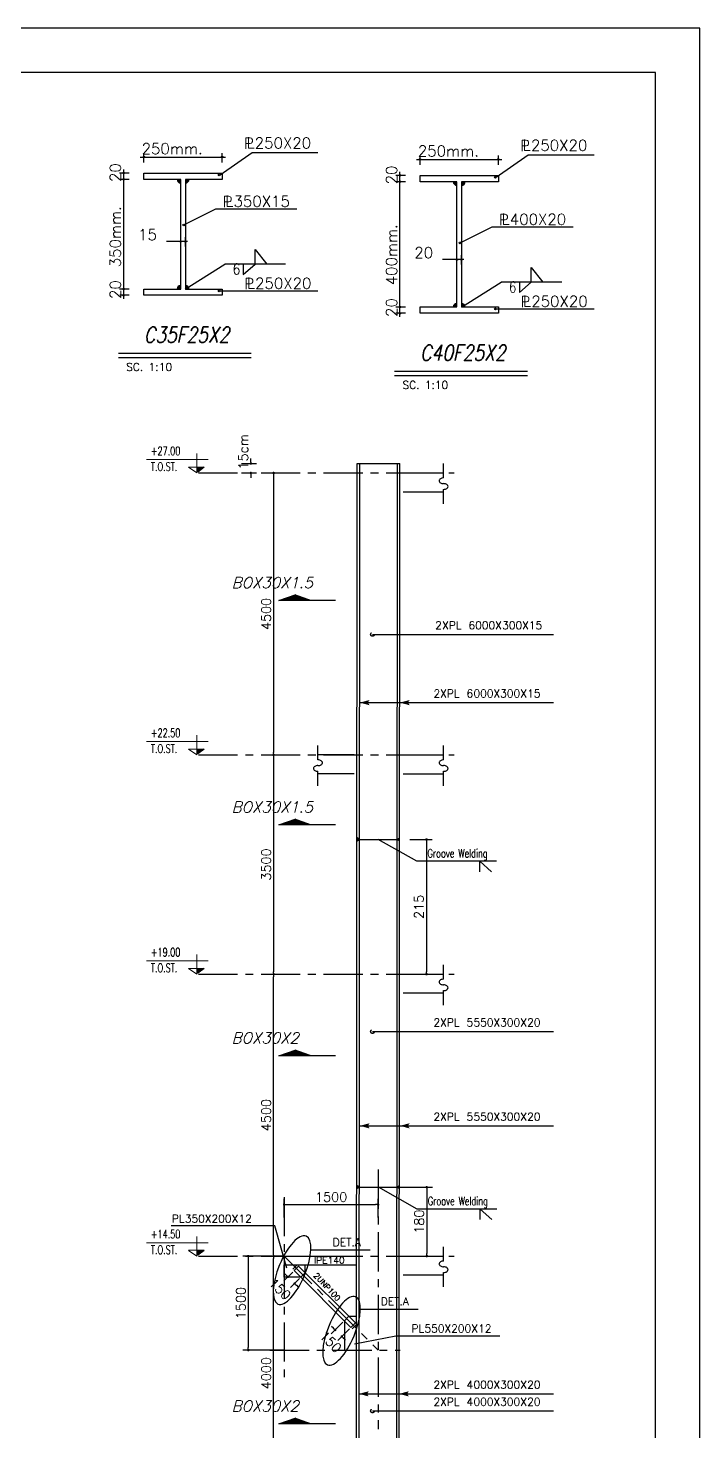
# Model space of a CAD drawing. Header units: inches. Extents: x 1387 to 2676, y -3554 to -2136.
# Drawn here: x 2558.26 to 2579.72, y -2321.39 to -2276.61 of the extents above; entities that cross this region are included whole.
import ezdxf
from ezdxf.enums import TextEntityAlignment as Align

# ---------------------------------------------------------------- set-up
doc = ezdxf.new("R2010")
doc.units = ezdxf.units.IN
doc.header["$MEASUREMENT"] = 0
doc.linetypes.add('CENTER', pattern=[2, 1.25, -0.25, 0.25, -0.25])
doc.linetypes.add('HIDDEN', pattern=[0.375, 0.25, -0.125])
for name, color, linetype in [('1', 1, 'Continuous'), ('1R', 1, 'Continuous'), ('2H', 2, 'HIDDEN'), ('2Y', 2, 'Continuous'), ('3', 3, 'HIDDEN'), ('3G', 3, 'Continuous'), ('4C', 4, 'Continuous'), ('7', 7, 'Continuous'), ('AXE', 1, 'CENTER'), ('D', 1, 'Continuous'), ('DIM', 8, 'Continuous'), ('Layer4', 118, 'Continuous'), ('LEVEL', 3, 'HIDDEN'), ('MEMBER TEXT', 7, 'Continuous'), ('Pich', 2, 'Continuous')]:
    doc.layers.add(name, color=color, linetype=linetype)
doc.layers.add('2', color=2, linetype='Continuous', lineweight=9)
doc.styles.add('ITALICT', font='italict')
doc.styles.add('ROMANC', font='TXT.shx')
doc.styles.add('ROMANS', font='ROMANS')
doc.styles.add('ROMANT', font='romant')
doc.dimstyles.new('1-100', dxfattribs={"dimtxt": 0.3, "dimasz": 0.08, "dimexe": 0.18, "dimexo": 0.0625, "dimgap": 0.09, "dimtad": 1, "dimdec": 0, "dimlfac": 1000, "dimdsep": 46, "dimtxsty": 'ROMANT', "dimblk": 'DOT', "dimcen": 0.09, "dimclrd": 1, "dimclre": 1, "dimclrt": 3, "dimadec": 0, "dimazin": 0, "dimtfac": 1, "dimtdec": 0, "dimtix": 1, "dimtofl": 0, "dimtmove": 2, "dimatfit": 3, "dimldrblk": 'DOT', "dimfxl": 1, "dimtolj": 1, "dimarcsym": 0})
doc.dimstyles.new('1-50-2', dxfattribs={"dimtxt": 0.3, "dimasz": 0.08, "dimexe": 0.18, "dimexo": 0.0625, "dimgap": 0.09, "dimtad": 1, "dimdec": 0, "dimlfac": 500, "dimdsep": 46, "dimtxsty": 'ROMANT', "dimblk": 'DOT', "dimcen": 0.09, "dimclrd": 1, "dimclre": 1, "dimclrt": 3, "dimadec": 0, "dimazin": 0, "dimtfac": 1, "dimtdec": 0, "dimtix": 1, "dimtofl": 0, "dimtmove": 2, "dimatfit": 3, "dimldrblk": 'DOT', "dimfxl": 1, "dimtolj": 1, "dimarcsym": 0})

# ---------------------------------------------------------------- blocks, each defined once
blk = doc.blocks.new('DOT')
at = {"layer": 'DIM', "color": 0, "linetype": 'ByBlock'}
blk.add_line((-0.5, 0), (-1, 0), dxfattribs=at)
at = {"layer": 'DIM', "color": 0, "linetype": 'ByBlock', "const_width": 0.5}
blk.add_lwpolyline([(-0.25, 0, 1), (0.25, 0, 1)], format="xyb", close=True, dxfattribs=at)
blk = doc.blocks.new('*D1977')
at = {"layer": 'D', "color": 1, "lineweight": -2, "transparency": 16777216}
for p, q in [((2565.073, -2290.508), (2565.556, -2290.508)), ((2565.376, -2290.428), (2565.376, -2290.348)), ((2565.073, -2290.808), (2565.556, -2290.808)), ((2565.376, -2290.888), (2565.376, -2290.968))]:
    blk.add_line(p, q, dxfattribs=at)
at = {"layer": 'Defpoints', "color": 0, "transparency": 16777216}
for p in [(2565.011, -2290.508), (2565.011, -2290.808), (2565.376, -2290.808)]:
    blk.add_point(p, dxfattribs=at)
at = {"layer": 'D', "color": 1, "lineweight": -2, "transparency": 16777216, "xscale": 0.08, "yscale": 0.08, "zscale": 0.08}
for p, rotation in [((2565.376, -2290.508), 270), ((2565.376, -2290.808), 90)]:
    blk.add_blockref('DOT', p, dxfattribs=dict(at, rotation=rotation))
at = {"layer": 'D', "color": 2, "transparency": 16777216, "insert": (2565.136, -2290.133), "char_height": 0.3, "attachment_point": 5, "rotation": 90, "style": 'ROMANS'}
blk.add_mtext('\\A1;15cm', dxfattribs=at)
blk = doc.blocks.new('_Dot')
at = {"layer": 'DIM', "color": 0, "lineweight": -2}
blk.add_line((-0.5, 0), (-1, 0), dxfattribs=at)
at = {"layer": 'DIM', "color": 0, "const_width": 0.5}
blk.add_lwpolyline([(-0.25, 0, 1), (0.25, 0, 1)], format="xyb", close=True, dxfattribs=at)
blk = doc.blocks.new('*D1971')
at = {"layer": 'Defpoints', "color": 0, "transparency": 16777216}
for p in [(2565.943, -2315.808), (2566.104, -2315.808), (2565.943, -2323.808)]:
    blk.add_point(p, dxfattribs=at)
at = {"layer": 'Pich', "color": 1, "lineweight": -2, "transparency": 16777216}
for p, q in [((2566.005, -2315.808), (2566.284, -2315.808)), ((2566.104, -2323.728), (2566.104, -2315.888)), ((2566.005, -2323.808), (2566.284, -2323.808))]:
    blk.add_line(p, q, dxfattribs=at)
at = {"layer": 'Pich', "color": 1, "lineweight": -2, "transparency": 16777216, "xscale": 0.08, "yscale": 0.08, "zscale": 0.08}
for p, rotation in [((2566.104, -2315.808), 90), ((2566.104, -2323.808), 270)]:
    blk.add_blockref('DOT', p, dxfattribs=dict(at, rotation=rotation))
at = {"layer": 'Pich', "color": 3, "transparency": 16777216, "insert": (2565.864, -2319.546), "char_height": 0.3, "attachment_point": 5, "rotation": 90, "style": 'ROMANT'}
blk.add_mtext('\\A1;4000', dxfattribs=at)
blk = doc.blocks.new('*D1974')
at = {"layer": 'Defpoints', "color": 0, "transparency": 16777216}
for p in [(2565.934, -2306.808), (2566.104, -2306.808), (2565.934, -2315.808)]:
    blk.add_point(p, dxfattribs=at)
at = {"layer": 'Pich', "color": 1, "lineweight": -2, "transparency": 16777216}
for p, q in [((2565.997, -2306.808), (2566.284, -2306.808)), ((2566.104, -2315.728), (2566.104, -2306.888)), ((2565.997, -2315.808), (2566.284, -2315.808))]:
    blk.add_line(p, q, dxfattribs=at)
at = {"layer": 'Pich', "color": 1, "lineweight": -2, "transparency": 16777216, "xscale": 0.08, "yscale": 0.08, "zscale": 0.08}
for p, rotation in [((2566.104, -2306.808), 90), ((2566.104, -2315.808), 270)]:
    blk.add_blockref('DOT', p, dxfattribs=dict(at, rotation=rotation))
at = {"layer": 'Pich', "color": 3, "transparency": 16777216, "insert": (2565.864, -2311.308), "char_height": 0.3, "attachment_point": 5, "rotation": 90, "style": 'ROMANT'}
blk.add_mtext('\\A1;4500', dxfattribs=at)
blk = doc.blocks.new('*D1975')
at = {"layer": 'Defpoints', "color": 0, "transparency": 16777216}
for p in [(2566.104, -2299.808), (2566.104, -2306.808), (2566.104, -2306.808)]:
    blk.add_point(p, dxfattribs=at)
at = {"layer": 'Pich', "color": 1, "lineweight": -2, "transparency": 16777216}
for p, q in [((2566.104, -2299.888), (2566.104, -2306.728)), ((2566.167, -2299.808), (2566.284, -2299.808)), ((2566.167, -2306.808), (2566.284, -2306.808))]:
    blk.add_line(p, q, dxfattribs=at)
at = {"layer": 'Pich', "color": 1, "lineweight": -2, "transparency": 16777216, "xscale": 0.08, "yscale": 0.08, "zscale": 0.08}
for p, rotation in [((2566.104, -2299.808), 90), ((2566.104, -2306.808), 270)]:
    blk.add_blockref('DOT', p, dxfattribs=dict(at, rotation=rotation))
at = {"layer": 'Pich', "color": 3, "transparency": 16777216, "insert": (2565.864, -2303.308), "char_height": 0.3, "attachment_point": 5, "rotation": 90, "style": 'ROMANT'}
blk.add_mtext('\\A1;3500', dxfattribs=at)
blk = doc.blocks.new('*D1976')
at = {"layer": 'Defpoints', "color": 0, "transparency": 16777216}
for p in [(2566.083, -2290.808), (2566.083, -2299.808), (2566.103, -2299.808)]:
    blk.add_point(p, dxfattribs=at)
at = {"layer": 'Pich', "color": 1, "lineweight": -2, "transparency": 16777216}
for p, q in [((2566.103, -2290.888), (2566.103, -2299.728)), ((2566.146, -2290.808), (2566.283, -2290.808)), ((2566.146, -2299.808), (2566.283, -2299.808))]:
    blk.add_line(p, q, dxfattribs=at)
at = {"layer": 'Pich', "color": 1, "lineweight": -2, "transparency": 16777216, "xscale": 0.08, "yscale": 0.08, "zscale": 0.08}
for p, rotation in [((2566.103, -2290.808), 90), ((2566.103, -2299.808), 270)]:
    blk.add_blockref('DOT', p, dxfattribs=dict(at, rotation=rotation))
at = {"layer": 'Pich', "color": 3, "transparency": 16777216, "insert": (2565.863, -2295.308), "char_height": 0.3, "attachment_point": 5, "rotation": 90, "style": 'ROMANT'}
blk.add_mtext('\\A1;4500', dxfattribs=at)
blk = doc.blocks.new('*D1982')
at = {"layer": 'D', "color": 1, "lineweight": -2, "transparency": 16777216}
for p, q in [((2570.449, -2302.508), (2571.164, -2302.508)), ((2570.984, -2302.588), (2570.984, -2306.728)), ((2570.558, -2306.808), (2571.164, -2306.808))]:
    blk.add_line(p, q, dxfattribs=at)
at = {"layer": 'Defpoints', "color": 0, "transparency": 16777216}
for p in [(2570.387, -2302.508), (2570.495, -2306.808), (2570.984, -2306.808)]:
    blk.add_point(p, dxfattribs=at)
at = {"layer": 'D', "color": 1, "lineweight": -2, "transparency": 16777216, "xscale": 0.08, "yscale": 0.08, "zscale": 0.08}
for p, rotation in [((2570.984, -2302.508), 90), ((2570.984, -2306.808), 270)]:
    blk.add_blockref('DOT', p, dxfattribs=dict(at, rotation=rotation))
at = {"layer": 'D', "color": 2, "transparency": 16777216, "insert": (2570.744, -2304.658), "char_height": 0.3, "attachment_point": 5, "rotation": 90, "style": 'ROMANS'}
blk.add_mtext('\\A1;215', dxfattribs=at)
blk = doc.blocks.new('*D1983')
at = {"layer": 'D', "color": 1, "lineweight": -2, "transparency": 16777216}
for p, q in [((2570.1, -2313.608), (2571.173, -2313.608)), ((2570.993, -2313.688), (2570.993, -2315.728)), ((2570.558, -2315.808), (2571.173, -2315.808))]:
    blk.add_line(p, q, dxfattribs=at)
at = {"layer": 'Defpoints', "color": 0, "transparency": 16777216}
for p in [(2570.038, -2313.608, 0.015), (2570.495, -2315.808), (2570.993, -2315.808)]:
    blk.add_point(p, dxfattribs=at)
at = {"layer": 'D', "color": 1, "lineweight": -2, "transparency": 16777216, "xscale": 0.08, "yscale": 0.08, "zscale": 0.08}
for p, rotation in [((2570.993, -2313.608), 90), ((2570.993, -2315.808), 270)]:
    blk.add_blockref('DOT', p, dxfattribs=dict(at, rotation=rotation))
at = {"layer": 'D', "color": 2, "transparency": 16777216, "insert": (2570.753, -2314.708), "char_height": 0.3, "attachment_point": 5, "rotation": 90, "style": 'ROMANS'}
blk.add_mtext('\\A1;180', dxfattribs=at)
blk = doc.blocks.new('*D3123')
at = {"layer": 'Defpoints', "color": 0, "transparency": 16777216}
for p in [(2569.439, -2314.162), (2566.439, -2314.637), (2569.439, -2314.637)]:
    blk.add_point(p, dxfattribs=at)
at = {"layer": 'Pich', "color": 1, "lineweight": -2, "transparency": 16777216}
for p, q in [((2566.439, -2314.575), (2566.439, -2313.982)), ((2566.519, -2314.162), (2569.359, -2314.162)), ((2569.439, -2314.575), (2569.439, -2313.982))]:
    blk.add_line(p, q, dxfattribs=at)
at = {"layer": 'Pich', "color": 1, "lineweight": -2, "transparency": 16777216, "xscale": 0.08, "yscale": 0.08, "zscale": 0.08, "rotation": 180}
blk.add_blockref('DOT', (2566.439, -2314.162), dxfattribs=at)
at = {"layer": 'Pich', "color": 1, "lineweight": -2, "transparency": 16777216, "xscale": 0.08, "yscale": 0.08, "zscale": 0.08}
blk.add_blockref('DOT', (2569.439, -2314.162), dxfattribs=at)
at = {"layer": 'Pich', "color": 3, "transparency": 16777216, "insert": (2567.939, -2313.922), "char_height": 0.3, "attachment_point": 5, "style": 'ROMANT'}
blk.add_mtext('\\A1;1500', dxfattribs=at)
blk = doc.blocks.new('*D3124')
at = {"layer": 'Defpoints', "color": 0, "transparency": 16777216}
for p in [(2566.439, -2315.807), (2565.295, -2318.807), (2566.523, -2318.807)]:
    blk.add_point(p, dxfattribs=at)
at = {"layer": 'Pich', "color": 1, "lineweight": -2, "transparency": 16777216}
for p, q in [((2566.376, -2315.807), (2565.115, -2315.807)), ((2565.295, -2315.887), (2565.295, -2318.727)), ((2566.46, -2318.807), (2565.115, -2318.807))]:
    blk.add_line(p, q, dxfattribs=at)
at = {"layer": 'Pich', "color": 1, "lineweight": -2, "transparency": 16777216, "xscale": 0.08, "yscale": 0.08, "zscale": 0.08}
for p, rotation in [((2565.295, -2315.807), 90), ((2565.295, -2318.807), 270)]:
    blk.add_blockref('DOT', p, dxfattribs=dict(at, rotation=rotation))
at = {"layer": 'Pich', "color": 3, "transparency": 16777216, "insert": (2565.055, -2317.307), "char_height": 0.3, "attachment_point": 5, "rotation": 90, "style": 'ROMANT'}
blk.add_mtext('\\A1;1500', dxfattribs=at)
blk = doc.blocks.new('*D3125')
at = {"layer": 'Defpoints', "color": 0, "transparency": 16777216}
for p in [(2566.761, -2316.271), (2566.973, -2316.483), (2566.773, -2316.684)]:
    blk.add_point(p, dxfattribs=at)
at = {"layer": 'Pich', "color": 1, "lineweight": -2, "transparency": 16777216}
for p, q in [((2566.717, -2316.315), (2566.433, -2316.599)), ((2566.504, -2316.415), (2566.447, -2316.358)), ((2566.929, -2316.527), (2566.645, -2316.811)), ((2566.829, -2316.74), (2566.886, -2316.797))]:
    blk.add_line(p, q, dxfattribs=at)
at = {"layer": 'Pich', "color": 1, "lineweight": -2, "transparency": 16777216, "xscale": 0.08, "yscale": 0.08, "zscale": 0.08}
for p, rotation in [((2566.56, -2316.471), 315.0000385691185), ((2566.773, -2316.684), 135.0000385691185)]:
    blk.add_blockref('DOT', p, dxfattribs=dict(at, rotation=rotation))
at = {"layer": 'Pich', "color": 3, "transparency": 16777216, "insert": (2566.305, -2316.86), "char_height": 0.3, "attachment_point": 5, "rotation": 315, "style": 'ROMANT'}
blk.add_mtext('\\A1;150', dxfattribs=at)
blk = doc.blocks.new('*D3126')
at = {"layer": 'Defpoints', "color": 0, "transparency": 16777216}
for p in [(2568.361, -2317.871), (2568.281, -2318.376), (2568.573, -2318.083)]:
    blk.add_point(p, dxfattribs=at)
at = {"layer": 'Pich', "color": 1, "lineweight": -2, "transparency": 16777216}
for p, q in [((2568.317, -2317.915), (2567.942, -2318.291)), ((2568.012, -2318.107), (2567.956, -2318.05)), ((2568.529, -2318.128), (2568.154, -2318.503)), ((2568.338, -2318.432), (2568.394, -2318.489))]:
    blk.add_line(p, q, dxfattribs=at)
at = {"layer": 'Pich', "color": 1, "lineweight": -2, "transparency": 16777216, "xscale": 0.08, "yscale": 0.08, "zscale": 0.08}
for p, rotation in [((2568.069, -2318.164), 315.00003856918), ((2568.281, -2318.376), 135.00003856918)]:
    blk.add_blockref('DOT', p, dxfattribs=dict(at, rotation=rotation))
at = {"layer": 'Pich', "color": 3, "transparency": 16777216, "insert": (2567.924, -2318.544), "char_height": 0.3, "attachment_point": 5, "rotation": 315, "style": 'ROMANT'}
blk.add_mtext('\\A1;150', dxfattribs=at)

msp = doc.modelspace()

# ---------------------------------------------------------------- hatches: boundary and pattern name
for points in [[(2563.13530622, -2281.43539515), (2563.02054392, -2281.43539515, 0.4144144444), (2563.13530622, -2281.55023618)], [(2563.28530622, -2281.43539515), (2563.40006851, -2281.43539515, -0.4144144444), (2563.28530622, -2281.55023618)], [(2571.95558419, -2281.50974657), (2571.8408219, -2281.50974657, 0.4144144444), (2571.95558419, -2281.6245876)], [(2572.10558419, -2281.50974657), (2572.22034649, -2281.50974657, -0.4144144444), (2572.10558419, -2281.6245876)], [(2563.13530622, -2284.93579018), (2563.02054392, -2284.93579018, -0.4144144444), (2563.13530622, -2284.82094916)], [(2563.28530622, -2284.93579018), (2563.40006851, -2284.93579018, 0.4144144444), (2563.28530622, -2284.82094916)], [(2571.95558419, -2285.5101416), (2571.8408219, -2285.5101416, -0.4144144444), (2571.95558419, -2285.39530057)], [(2572.10558419, -2285.5101416), (2572.22034649, -2285.5101416, 0.4144144444), (2572.10558419, -2285.39530057)]]:
    msp.add_hatch(color=1).paths.add_polyline_path(points)
at = {"layer": '1R'}
h = msp.add_hatch(color=256, dxfattribs=at)
h.dxf.hatch_style = 1
h.paths.add_polyline_path([(2568.7660798, -2302.45064041), (2568.7660798, -2302.5077692), (2568.8460798, -2302.5077692)])
h.paths.add_polyline_path([(2568.8460798, -2302.5077692), (2568.7660798, -2302.5077692), (2568.7660798, -2302.55922559)])
h = msp.add_hatch(color=256, dxfattribs=at)
h.dxf.hatch_style = 1
h.paths.add_polyline_path([(2570.1260798, -2302.45064041), (2570.1260798, -2302.5077692), (2570.0460798, -2302.5077692)])
h.paths.add_polyline_path([(2570.0460798, -2302.5077692), (2570.1260798, -2302.5077692), (2570.1260798, -2302.55259538)])
h = msp.add_hatch(color=256, dxfattribs=at)
h.dxf.hatch_style = 1
h.paths.add_polyline_path([(2568.75789824, -2313.55064041), (2568.75789824, -2313.6077692), (2568.83789824, -2313.6077692)])
h.paths.add_polyline_path([(2568.83789824, -2313.6077692), (2568.75789824, -2313.6077692), (2568.75789824, -2313.65922559)])
h = msp.add_hatch(color=256, dxfattribs=at)
h.dxf.hatch_style = 1
h.paths.add_polyline_path([(2570.11789824, -2313.55064041), (2570.11789824, -2313.6077692), (2570.03789824, -2313.6077692)])
h.paths.add_polyline_path([(2570.03789824, -2313.6077692), (2570.11789824, -2313.6077692), (2570.11789824, -2313.65259538)])

# ---------------------------------------------------------------- linework, layer by layer
at = {"layer": '1'}
for p, q in [((2569.2612042, -2295.96098603), (2575.03721165, -2295.96098603)), ((2568.8548974, -2298.13915098), (2575.03721165, -2298.13915098)), ((2569.2612042, -2308.64001541), (2575.03721165, -2308.64001541)), ((2568.8548974, -2311.64904124), (2575.03721165, -2311.64904124)), ((2568.82919954, -2320.20464224, 0.04175215), (2575.03721165, -2320.20453847)), ((2569.2612042, -2320.75004868), (2575.03721165, -2320.75004868))]:
    msp.add_line(p, q, dxfattribs=at)
msp.add_lwpolyline([(2578.30094543, -2359.28969763), (2578.30094543, -2278.02134746), (2521.6679488, -2278.02134746), (2521.6679488, -2359.28969763)], close=True, dxfattribs=at)
at = {"layer": '1R'}
for p, q in [((2561.84490715, -2280.72440855), (2564.5716288, -2280.72440855)), ((2561.96030622, -2280.89965613), (2561.96030622, -2280.59598225)), ((2564.39212873, -2281.29598795), (2565.41535978, -2280.57960274)), ((2564.46030622, -2280.89837182), (2564.46030622, -2280.59469794)), ((2565.41535978, -2280.57960274), (2567.51510923, -2280.57960274)), ((2570.66518513, -2280.79875996), (2573.39190678, -2280.79875996)), ((2570.78058419, -2280.97400754), (2570.78058419, -2280.67033366)), ((2573.21240671, -2281.37033936), (2574.23563776, -2280.65395416)), ((2573.28058419, -2280.97272324), (2573.28058419, -2280.66904936)), ((2574.23563776, -2280.65395416), (2576.33538721, -2280.65395416)), ((2561.49057928, -2281.23539515), (2561.1869054, -2281.23539515)), ((2561.316616, -2285.25104159), (2561.316616, -2281.12407257)), ((2570.13689398, -2285.82539301), (2570.13689398, -2281.19842398)), ((2561.49186358, -2281.43539515), (2561.1881897, -2281.43539515)), ((2570.31085726, -2281.30974657), (2570.00718337, -2281.30974657)), ((2570.31214156, -2281.50974657), (2570.00846768, -2281.50974657)), ((2563.23756534, -2282.89184883), (2564.2576465, -2282.38152131)), ((2564.2576465, -2282.38152131), (2566.84823208, -2282.38152131)), ((2572.05784332, -2283.46620024), (2573.07792448, -2282.95587273)), ((2573.07792448, -2282.95587273), (2575.66851006, -2282.95587273)), ((2563.35647832, -2283.42083549), (2562.6784237, -2283.42083549)), ((2563.13530622, -2283.5849073), (2563.13530622, -2283.28123342)), ((2563.28530622, -2283.58362299), (2563.28530622, -2283.27994911)), ((2571.95558419, -2284.15925872), (2571.95558419, -2283.85558484)), ((2572.10558419, -2284.15797441), (2572.10558419, -2283.85430053)), ((2563.28078969, -2284.94030344), (2564.54729773, -2284.13937579)), ((2566.48458244, -2284.13937579), (2564.54729773, -2284.13937579)), ((2572.1767563, -2283.99518691), (2571.49870168, -2283.99518691)), ((2572.10106766, -2285.51465486), (2573.36757571, -2284.71372721)), ((2575.30486042, -2284.71372721), (2573.36757571, -2284.71372721)), ((2561.49057928, -2284.93579018), (2561.1869054, -2284.93579018)), ((2561.49186358, -2285.13539515), (2561.1881897, -2285.13539515)), ((2564.36303731, -2284.99867223), (2567.51510923, -2284.99867223)), ((2570.31085726, -2285.5101416), (2570.00718337, -2285.5101416)), ((2570.31214156, -2285.70974657), (2570.00846768, -2285.70974657)), ((2573.18331529, -2285.57302364), (2576.33538721, -2285.57302364)), ((2568.7372622, -2302.5077692), (2570.0972622, -2302.5077692)), ((2568.8460798, -2302.5077692), (2568.7660798, -2302.45064041)), ((2568.7660798, -2302.5077692, -0.01499996), (2569.9260798, -2302.5077692, -0.01499996)), ((2568.7660798, -2302.5077692), (2570.1260798, -2302.5077692)), ((2568.8460798, -2302.5077692), (2568.7660798, -2302.55921811, 0.01053044)), ((2570.67420133, -2303.20441907), (2569.4460798, -2302.5077692)), ((2570.0460798, -2302.5077692), (2570.1260798, -2302.45064041)), ((2570.0460798, -2302.5077692), (2570.1260798, -2302.55259538, 0.01050452)), ((2573.2214661, -2303.20441907), (2570.67420133, -2303.20441907)), ((2568.7460798, -2313.6077692, 0.01499996), (2570.1060798, -2313.6077692, 0.01499996)), ((2568.7548974, -2313.6077692, 0.01499996), (2570.1148974, -2313.6077692, 0.01499996)), ((2568.83789824, -2313.6077692, 0.01499996), (2568.75789824, -2313.55064041, 0.01499996)), ((2568.75789824, -2313.6077692), (2569.9060798, -2313.6077692)), ((2568.83789824, -2313.6077692, 0.01499996), (2568.75789824, -2313.65921811, 0.0255304)), ((2570.68301894, -2314.30441907), (2569.4548974, -2313.6077692)), ((2570.03789824, -2313.6077692, 0.01499996), (2570.11789824, -2313.55064041, 0.01499996)), ((2570.03789824, -2313.6077692, 0.01499996), (2570.11789824, -2313.65259538, 0.02550448)), ((2573.23028371, -2314.30441907), (2570.68301894, -2314.30441907))]:
    msp.add_line(p, q, dxfattribs=at)
at = {"layer": '2'}
for p, q in [((2563.64665948, -2290.8077692, 0.01499996), (2563.64665948, -2290.18333853, 0.01499996)), ((2564.01656638, -2290.37965528, 0.01499996), (2562.04491331, -2290.37965528, 0.01499996)), ((2563.64665948, -2290.8077692, 0.01499996), (2563.38661462, -2290.62760634, 0.01499996)), ((2563.38668121, -2290.6228955, 0.01499996), (2563.88676749, -2290.6228955, 0.01499996)), ((2564.01656638, -2299.37965528, 0.01499996), (2562.04491331, -2299.37965528, 0.01499996)), ((2563.64665948, -2299.8077692, 0.01499996), (2563.64665948, -2299.18333853, 0.01499996)), ((2563.64665948, -2299.8077692, 0.01499996), (2563.38661462, -2299.62760634, 0.01499996)), ((2563.38668121, -2299.6228955, 0.01499996), (2563.88676749, -2299.6228955, 0.01499996)), ((2563.64665948, -2306.8077692, 0.01499996), (2563.64665948, -2306.18333853, 0.01499996)), ((2564.01656638, -2306.37965528, 0.01499996), (2562.04491331, -2306.37965528, 0.01499996)), ((2563.64665948, -2306.8077692, 0.01499996), (2563.38661462, -2306.62760634, 0.01499996)), ((2563.38668121, -2306.6228955, 0.01499996), (2563.88676749, -2306.6228955, 0.01499996)), ((2563.64665948, -2315.8077692, 0.01499996), (2563.64665948, -2315.18333853, 0.01499996)), ((2564.01656638, -2315.37965528, 0.01499996), (2562.04491331, -2315.37965528, 0.01499996)), ((2563.64665948, -2315.8077692, 0.01499996), (2563.38661462, -2315.62760634, 0.01499996)), ((2563.38668121, -2315.6228955, 0.01499996), (2563.88676749, -2315.6228955, 0.01499996))]:
    msp.add_line(p, q, dxfattribs=at)
at = {"layer": '2H'}
for p, q in [((2563.88670089, -2290.62760634, 0.01499996), (2563.64665948, -2290.8077692, 0.01499996)), ((2563.88670089, -2299.62760634, 0.01499996), (2563.64665948, -2299.8077692, 0.01499996)), ((2563.88670089, -2306.62760634, 0.01499996), (2563.64665948, -2306.8077692, 0.01499996)), ((2563.88670089, -2315.62760634, 0.01499996), (2563.64665948, -2315.8077692, 0.01499996))]:
    msp.add_line(p, q, dxfattribs=at)
at = {"layer": '2Y'}
for p, q in [((2571.53028844, -2290.96621595), (2571.53028844, -2290.51059283)), ((2571.53028844, -2291.79216283), (2571.53028844, -2291.33157835)), ((2567.51815952, -2299.96621595), (2567.51815952, -2299.51059283)), ((2571.53028844, -2299.96621595), (2571.53028844, -2299.51059283)), ((2567.51815952, -2300.79216283), (2567.51815952, -2300.33157835)), ((2571.53028844, -2300.79216283), (2571.53028844, -2300.33157835)), ((2572.68715514, -2303.54029659), (2572.68715514, -2303.2052914)), ((2572.68715514, -2303.2052914), (2573.06185766, -2303.54029659)), ((2571.53028844, -2306.96621595), (2571.53028844, -2306.51059283)), ((2571.53028844, -2307.79216283), (2571.53028844, -2307.33157835)), ((2572.69597274, -2314.64029659), (2572.69597274, -2314.3052914)), ((2572.69597274, -2314.3052914), (2573.07067526, -2314.64029659)), ((2566.14609766, -2314.84338719, 0.01506566), (2562.82903154, -2314.84338719, 0.01506566)), ((2566.52895561, -2316.19673772, 0.01506566), (2566.14609766, -2314.84338719, 0.01506566)), ((2567.29091639, -2315.6110086, 0.01511598), (2569.18560959, -2315.6110086, 0.01511598)), ((2571.53028844, -2315.96621595), (2571.53028844, -2315.51059283)), ((2571.53028844, -2316.79216283), (2571.53028844, -2316.33157835)), ((2568.87291093, -2317.49763889, 0.01518951), (2570.72015697, -2317.49763889, 0.01518951)), ((2568.68556878, -2318.60438922, 0.0151392), (2570.00924884, -2318.3509131, -0.00013997)), ((2570.00924884, -2318.3509131, -0.00013997), (2573.32631496, -2318.35104539, -0.00013997))]:
    msp.add_line(p, q, dxfattribs=at)
for centre, radius, start, end in [((2571.44683387, -2291.05755655), 0.05975846, 146.998455309, 180.000000002), ((2571.44683387, -2291.05755655), 0.05975846, 180, 213.001544691), ((2571.48674825, -2291.08347878), 0.10735174, 122.529539564, 146.998455308), ((2571.48674825, -2291.03163432), 0.10735174, 213.001544691, 237.470460436), ((2571.51304272, -2291.1247059), 0.15625036, 104.798504111, 122.529539564), ((2571.53028844, -2291.18998524), 0.22376929, 89.999999997, 104.798504111), ((2571.51304272, -2290.99040719), 0.15625036, 237.470460436, 255.201495889), ((2571.53028844, -2290.92512786), 0.22376929, 255.201495886, 270), ((2571.53028844, -2291.37266644), 0.22376929, 75.201495889, 90.000000003), ((2571.53028844, -2291.10780906), 0.22376929, 270, 284.798504111), ((2571.54753416, -2291.3073871), 0.15625036, 57.470460432, 75.201495886), ((2571.54753416, -2291.17308839), 0.15625036, 284.798504111, 302.529539564), ((2571.57382862, -2291.26615998), 0.10735174, 33.001544692, 57.470460436), ((2571.57382862, -2291.21431551), 0.10735174, 302.529539564, 326.998455308), ((2571.613743, -2291.24023775), 0.05975846, 0.000000001, 33.001544692), ((2571.613743, -2291.24023775), 0.05975846, 326.998455309, 0), ((2567.51815952, -2300.18998524), 0.22376929, 75.201495889, 90.000000003), ((2567.53540524, -2300.1247059), 0.15625036, 57.470460436, 75.201495889), ((2567.5616997, -2300.08347878), 0.10735174, 33.001544692, 57.470460436), ((2567.60161408, -2300.05755655), 0.05975846, 359.999999998, 33.001544691), ((2567.60161408, -2300.05755655), 0.05975846, 326.998455309, 0), ((2571.44683387, -2300.05755655), 0.05975846, 146.998455309, 180.000000002), ((2571.44683387, -2300.05755655), 0.05975846, 180, 213.001544691), ((2571.48674825, -2300.08347878), 0.10735174, 122.529539564, 146.998455308), ((2571.51304272, -2300.1247059), 0.15625036, 104.798504111, 122.529539564), ((2571.53028844, -2300.18998524), 0.22376929, 89.999999997, 104.798504111), ((2567.43470495, -2300.24023775), 0.05975846, 146.998455308, 179.999999999), ((2567.43470495, -2300.24023775), 0.05975846, 180, 213.001544691), ((2567.47461933, -2300.26615998), 0.10735174, 122.529539564, 146.998455308), ((2567.47461933, -2300.21431551), 0.10735174, 213.001544692, 237.470460436), ((2567.50091379, -2300.3073871), 0.15625036, 104.798504114, 122.529539568), ((2567.50091379, -2300.17308839), 0.15625036, 237.470460436, 255.201495889), ((2567.51815952, -2300.37266644), 0.22376929, 89.999999997, 104.798504111), ((2567.51815952, -2300.10780906), 0.22376929, 255.201495889, 270), ((2567.51815952, -2299.92512786), 0.22376929, 270, 284.798504114), ((2567.53540524, -2299.99040719), 0.15625036, 284.798504111, 302.529539564), ((2567.5616997, -2300.03163432), 0.10735174, 302.529539564, 326.998455309), ((2571.48674825, -2300.03163432), 0.10735174, 213.001544691, 237.470460436), ((2571.51304272, -2299.99040719), 0.15625036, 237.470460436, 255.201495889), ((2571.53028844, -2299.92512786), 0.22376929, 255.201495886, 270), ((2571.53028844, -2300.37266644), 0.22376929, 75.201495889, 90.000000003), ((2571.53028844, -2300.10780906), 0.22376929, 270, 284.798504111), ((2571.54753416, -2300.3073871), 0.15625036, 57.470460432, 75.201495886), ((2571.54753416, -2300.17308839), 0.15625036, 284.798504111, 302.529539564), ((2571.57382862, -2300.26615998), 0.10735174, 33.001544692, 57.470460436), ((2571.57382862, -2300.21431551), 0.10735174, 302.529539564, 326.998455308), ((2571.613743, -2300.24023775), 0.05975846, 0.000000001, 33.001544692), ((2571.613743, -2300.24023775), 0.05975846, 326.998455309, 0), ((2571.44683387, -2307.05755655), 0.05975846, 146.998455309, 180.000000002), ((2571.44683387, -2307.05755655), 0.05975846, 180, 213.001544691), ((2571.48674825, -2307.08347878), 0.10735174, 122.529539564, 146.998455308), ((2571.48674825, -2307.03163432), 0.10735174, 213.001544691, 237.470460436), ((2571.51304272, -2307.1247059), 0.15625036, 104.798504111, 122.529539564), ((2571.51304272, -2306.99040719), 0.15625036, 237.470460436, 255.201495889), ((2571.53028844, -2307.18998524), 0.22376929, 89.999999997, 104.798504111), ((2571.53028844, -2306.92512786), 0.22376929, 255.201495886, 270), ((2571.53028844, -2307.37266644), 0.22376929, 75.201495889, 90.000000003), ((2571.54753416, -2307.3073871), 0.15625036, 57.470460432, 75.201495886), ((2571.57382862, -2307.26615998), 0.10735174, 33.001544692, 57.470460436), ((2571.613743, -2307.24023775), 0.05975846, 0.000000001, 33.001544692), ((2571.53028844, -2307.10780906), 0.22376929, 270, 284.798504111), ((2571.54753416, -2307.17308839), 0.15625036, 284.798504111, 302.529539564), ((2571.57382862, -2307.21431551), 0.10735174, 302.529539564, 326.998455308), ((2571.613743, -2307.24023775), 0.05975846, 326.998455309, 0), ((2571.44683387, -2316.05755655), 0.05975846, 146.998455309, 180.000000002), ((2571.44683387, -2316.05755655), 0.05975846, 180, 213.001544691), ((2571.48674825, -2316.08347878), 0.10735174, 122.529539564, 146.998455308), ((2571.48674825, -2316.03163432), 0.10735174, 213.001544691, 237.470460436), ((2571.51304272, -2316.1247059), 0.15625036, 104.798504111, 122.529539564), ((2571.51304272, -2315.99040719), 0.15625036, 237.470460436, 255.201495889), ((2571.53028844, -2316.18998524), 0.22376929, 89.999999997, 104.798504111), ((2571.53028844, -2315.92512786), 0.22376929, 255.201495886, 270), ((2571.53028844, -2316.37266644), 0.22376929, 75.201495889, 90.000000003), ((2571.54753416, -2316.3073871), 0.15625036, 57.470460432, 75.201495886), ((2571.57382862, -2316.26615998), 0.10735174, 33.001544692, 57.470460436), ((2571.53028844, -2316.10780906), 0.22376929, 270, 284.798504111), ((2571.54753416, -2316.17308839), 0.15625036, 284.798504111, 302.529539564), ((2571.57382862, -2316.21431551), 0.10735174, 302.529539564, 326.998455308), ((2571.613743, -2316.24023775), 0.05975846, 0.000000001, 33.001544692), ((2571.613743, -2316.24023775), 0.05975846, 326.998455309, 0)]:
    msp.add_arc(centre, radius, start, end, dxfattribs=at)
at = {"layer": '2Y', "extrusion": (0, 0, -1)}
for centre in [(2566.69095397, -2316.2522059, 0.01511598), (2568.27152704, -2318.19074238, 0.01518951)]:
    msp.add_ellipse(centre, major_axis=(0.44980915, 1.08480463), ratio=0.3680028453, dxfattribs=at)
at = {"layer": '3'}
for centre in [(2569.2612042, -2295.96098603), (2569.2612042, -2308.64001541), (2569.2612042, -2320.75004868)]:
    msp.add_circle(centre, 0.06, dxfattribs=at)
for points in [[(2563.64665948, -2290.8077692, 0.01499996), (2563.88670089, -2290.62760634, 0.01499996), (2563.64665948, -2290.62760634, 0.01499996)], [(2568.8548974, -2298.13915098), (2569.11213271, -2298.13915098), (2569.16853206, -2298.05509497)], [(2568.8548974, -2298.13915098), (2569.11213271, -2298.13915098), (2569.16853206, -2298.22320698)], [(2570.1348974, -2298.13914012, 0.02886904), (2570.39213271, -2298.13914012, 0.02886904), (2570.44853206, -2298.05508411, 0.02886904)], [(2570.1348974, -2298.13914012, 0.02886904), (2570.39213271, -2298.13914012, 0.02886904), (2570.44853206, -2298.22319613, 0.02886904)], [(2563.64665948, -2299.8077692, 0.01499996), (2563.88670089, -2299.62760634, 0.01499996), (2563.64665948, -2299.62760634, 0.01499996)], [(2563.64665948, -2306.8077692, 0.01499996), (2563.88670089, -2306.62760634, 0.01499996), (2563.64665948, -2306.62760634, 0.01499996)], [(2568.8548974, -2311.64904124), (2569.11213271, -2311.64904124), (2569.16853206, -2311.56498523)], [(2568.8548974, -2311.64904124), (2569.11213271, -2311.64904124), (2569.16853206, -2311.73309725)], [(2570.1348974, -2311.64903039, 0.02886904), (2570.39213271, -2311.64903039, 0.02886904), (2570.44853206, -2311.56497438, 0.02886904)], [(2570.1348974, -2311.64903039, 0.02886904), (2570.39213271, -2311.64903039, 0.02886904), (2570.44853206, -2311.73308639, 0.02886904)], [(2563.64665948, -2315.8077692, 0.01499996), (2563.88670089, -2315.62760634, 0.01499996), (2563.64665948, -2315.62760634, 0.01499996)], [(2568.8214362, -2320.20256161, 0.04175215), (2569.07867151, -2320.20256161, 0.04175215), (2569.13507086, -2320.28661762, 0.04175215)], [(2568.82919954, -2320.20464224, 0.04175215), (2569.08643485, -2320.20464224, 0.04175215), (2569.1428342, -2320.12058623, 0.04175215)], [(2570.10885335, -2320.20452805, 0.0290442), (2570.36608866, -2320.20452805, 0.0290442), (2570.42248801, -2320.12047205, 0.0290442)], [(2570.10885335, -2320.20452805, 0.0290442), (2570.36608866, -2320.20452805, 0.0290442), (2570.42248801, -2320.28858406, 0.0290442)]]:
    msp.add_solid(points, dxfattribs=at)
at = {"layer": '3G'}
for p, q in [((2565.50929477, -2283.66948885), (2565.88399729, -2284.14024812)), ((2565.50929477, -2284.14024812), (2565.50929477, -2283.66948885)), ((2565.13556794, -2284.13850346), (2565.13556794, -2284.47350866)), ((2565.13556794, -2284.47350866), (2565.51027046, -2284.13850346)), ((2574.32957274, -2284.24384026), (2574.70427526, -2284.71459954)), ((2574.32957274, -2284.71459954), (2574.32957274, -2284.24384026)), ((2573.95584592, -2284.71285488), (2573.95584592, -2285.04786007)), ((2573.95584592, -2285.04786007), (2574.33054844, -2284.71285488)), ((2561.14588021, -2286.98572398), (2565.39048151, -2286.98572398)), ((2561.14588021, -2287.12013737), (2565.39048151, -2287.12013737)), ((2569.96615819, -2287.5600754), (2574.21075948, -2287.5600754)), ((2569.96615819, -2287.69448879), (2574.21075948, -2287.69448879)), ((2568.7548974, -2321.6077692, 0.01499996), (2568.7748974, -2290.5077692, 0.01499996)), ((2568.7748974, -2290.5077692), (2570.1348974, -2290.5077692)), ((2568.8348974, -2321.6077692, 0.01499996), (2568.8548974, -2290.5077692, 0.01499996)), ((2570.0348974, -2321.6077692, 0.01499996), (2570.0548974, -2290.5077692, 0.01492132)), ((2570.0348974, -2321.6077692, 0.01499996), (2570.0548974, -2290.5077692, 0.01492132)), ((2570.1148974, -2321.6077692, 0.01499996), (2570.1348974, -2290.5077692, 0.01492132)), ((2570.2348974, -2290.8077692), (2571.53028844, -2290.8077692)), ((2570.2348974, -2291.4077692), (2571.53028844, -2291.4077692)), ((2566.2746465, -2294.88338419), (2566.81857931, -2294.68981739)), ((2568.07752589, -2294.88338419), (2566.2746465, -2294.88338419)), ((2568.6748974, -2299.8077692), (2567.51815952, -2299.8077692)), ((2570.2348974, -2299.8077692), (2571.53028844, -2299.8077692)), ((2568.6748974, -2300.4077692), (2567.51815952, -2300.4077692)), ((2570.2348974, -2300.4077692), (2571.53028844, -2300.4077692)), ((2566.2746465, -2302.04541526), (2566.81857931, -2301.85184846)), ((2568.07752589, -2302.04541526), (2566.2746465, -2302.04541526)), ((2570.2348974, -2306.8077692), (2571.53028844, -2306.8077692)), ((2570.2348974, -2307.4077692), (2571.53028844, -2307.4077692)), ((2566.2746465, -2309.41422021), (2566.81857931, -2309.22065341)), ((2568.07752589, -2309.41422021), (2566.2746465, -2309.41422021)), ((2566.43879132, -2315.80734209, 0.01506566), (2566.43879149, -2316.08711814, 0.01506566)), ((2566.43879149, -2316.08711814, 0.01506566), (2568.75869165, -2316.08712949, 0.01500901)), ((2566.43879174, -2316.4831002, 0.01506566), (2566.43879149, -2316.08711814, 0.01506566)), ((2566.43879216, -2315.80734209, 0.01506566), (2568.75888394, -2315.80735349, 0.01500879)), ((2566.90241765, -2316.12954653, 0.01506566), (2566.76099638, -2316.27096798, 0.01506566)), ((2566.90241765, -2316.12954653, 0.01506566), (2568.7148196, -2317.94194605, 0.01506566)), ((2567.11454982, -2316.34167842, 0.01506566), (2567.11455107, -2316.08712145, 0.01504916)), ((2570.2348974, -2315.8077692), (2571.53028844, -2315.8077692)), ((2566.97312856, -2316.48309987, 0.01506566), (2566.43879174, -2316.4831002, 0.01506566)), ((2566.76099638, -2316.27096798, 0.01506566), (2568.57339834, -2318.0833675, 0.01506566)), ((2567.11454982, -2316.34167842, 0.01506566), (2566.97312856, -2316.48309987, 0.01506566)), ((2570.2348974, -2316.4077692), (2571.53028844, -2316.4077692)), ((2568.50264314, -2317.72985844, 0.0151392), (2568.36122187, -2317.8712799, 0.0151392)), ((2568.36122187, -2317.8712799, 0.0151392), (2568.36122187, -2318.80734209, 0.0151392)), ((2568.50264314, -2317.72985844, 0.0151392), (2568.75720148, -2317.72985844, 0.0151392)), ((2568.7148196, -2317.94194605, 0.0151392), (2568.57335405, -2318.08341179, 0.0151392)), ((2566.2746465, -2321.1664618), (2566.81857931, -2320.972895)), ((2568.07752589, -2321.1664618), (2566.2746465, -2321.1664618))]:
    msp.add_line(p, q, dxfattribs=at)
msp.add_lwpolyline([(2561.96030622, -2285.13539515), (2561.96030622, -2284.93539515), (2563.13530622, -2284.93539515), (2563.13530622, -2281.43539515), (2561.96030622, -2281.43539515), (2561.96030622, -2281.23539515), (2564.46030622, -2281.23539515), (2564.46030622, -2281.43539515), (2563.28530622, -2281.43539515), (2563.28530622, -2284.93539515), (2564.46030622, -2284.93539515), (2564.46030622, -2285.13539515)], close=True, dxfattribs=at)
at = {"layer": '3G', "elevation": 0}
msp.add_lwpolyline([(2570.78058419, -2285.70974657), (2570.78058419, -2285.50974657), (2571.95558419, -2285.50974657), (2571.95558419, -2281.50974657), (2570.78058419, -2281.50974657), (2570.78058419, -2281.30974657), (2573.28058419, -2281.30974657), (2573.28058419, -2281.50974657), (2572.10558419, -2281.50974657), (2572.10558419, -2285.50974657), (2573.28058419, -2285.50974657), (2573.28058419, -2285.70974657)], close=True, dxfattribs=at)
at = {"layer": '3G'}
for centre, start, end in [((2563.13530622, -2281.43547386), 180.157926883, 270.157926883), ((2563.28530622, -2281.43547386), 269.842073117, 359.842073117), ((2563.28530622, -2281.43547386), 269.842073117, 359.842073117), ((2571.95558419, -2281.50982528), 180.157926883, 270.157926883), ((2572.10558419, -2281.50982528), 269.842073117, 359.842073117), ((2572.10558419, -2281.50982528), 269.842073117, 359.842073117), ((2563.13530622, -2284.93571148), 89.842073117, 179.842073117), ((2563.13530622, -2284.93571148), 89.842073117, 179.842073117), ((2563.28530622, -2284.93571148), 0.157926883, 90.157926883), ((2563.28530622, -2284.93571148), 0.157926883, 90.157926883), ((2563.28530622, -2284.93571148), 0.157926883, 90.157926883), ((2571.95558419, -2285.51006289), 89.842073117, 179.842073117), ((2571.95558419, -2285.51006289), 89.842073117, 179.842073117), ((2572.10558419, -2285.51006289), 0.157926883, 90.157926883), ((2572.10558419, -2285.51006289), 0.157926883, 90.157926883), ((2572.10558419, -2285.51006289), 0.157926883, 90.157926883)]:
    msp.add_arc(centre, 0.11476232, start, end, dxfattribs=at)
for points in [[(2566.2746465, -2294.88338419), (2566.81857931, -2294.68981739), (2566.81857931, -2294.88338419)], [(2567.36251212, -2294.88338419), (2566.81857931, -2294.68981739), (2566.81857931, -2294.88338419)], [(2566.2746465, -2302.04541526), (2566.81857931, -2301.85184846), (2566.81857931, -2302.04541526)], [(2567.36251212, -2302.04541526), (2566.81857931, -2301.85184846), (2566.81857931, -2302.04541526)], [(2566.2746465, -2309.41422021), (2566.81857931, -2309.22065341), (2566.81857931, -2309.41422021)], [(2567.36251212, -2309.41422021), (2566.81857931, -2309.22065341), (2566.81857931, -2309.41422021)], [(2566.2746465, -2321.1664618), (2566.81857931, -2320.972895), (2566.81857931, -2321.1664618)], [(2567.36251212, -2321.1664618), (2566.81857931, -2320.972895), (2566.81857931, -2321.1664618)]]:
    msp.add_solid(points, dxfattribs=at)
at = {"layer": '7'}
for centre, radius in [((2561.96030622, -2280.72440855), 0.02443679), ((2564.46030622, -2280.72440855), 0.02443679), ((2570.78058419, -2280.79875996), 0.02443679), ((2573.28058419, -2280.79875996), 0.02443679), ((2561.316616, -2281.23539515), 0.02443679), ((2561.316616, -2281.43539515), 0.02443679), ((2564.36303731, -2281.29598795), 0.02909142), ((2570.13689398, -2281.30974657), 0.02443679), ((2570.13689398, -2281.50974657), 0.02443679), ((2573.18331529, -2281.37033936), 0.02909142), ((2563.23756534, -2282.89184883), 0.02909142), ((2563.13530622, -2283.42083549), 0.02443679), ((2563.28530622, -2283.42083549), 0.02443679), ((2572.05784332, -2283.46620024), 0.02909142), ((2571.95558419, -2283.99518691), 0.02443679), ((2572.10558419, -2283.99518691), 0.02443679), ((2561.316616, -2284.93579018), 0.02443679), ((2561.316616, -2285.13539515), 0.02443679), ((2564.36303731, -2284.99867223), 0.02909142), ((2570.13689398, -2285.5101416), 0.02443679), ((2570.13689398, -2285.70974657), 0.02443679), ((2573.18331529, -2285.57302364), 0.02909142)]:
    msp.add_circle(centre, radius, dxfattribs=at)
at = {"layer": 'AXE'}
for p, q in [((2563.70050141, -2290.8077692), (2571.86414269, -2290.8077692)), ((2563.70050141, -2299.8077692), (2571.86414269, -2299.8077692)), ((2563.70050141, -2306.8077692), (2571.86414269, -2306.8077692)), ((2569.43888394, -2313.04613557, 0.01499212), (2569.43888394, -2321.32979933, 0.01499212)), ((2566.43879015, -2313.92562821, 0.01506566), (2566.43879377, -2319.74755688, 0.01506566)), ((2563.70050141, -2315.8077692), (2571.86414269, -2315.8077692)), ((2566.43879132, -2315.80734209, 0.01506566), (2569.43879536, -2318.80734209, 0.01506566)), ((2566.85999121, -2316.08712015, 0.01506566), (2566.71856995, -2316.2285416, 0.01506566)), ((2568.75720175, -2317.98441671, 0.0151392), (2568.61578049, -2318.12583817, 0.0151392)), ((2565.98403694, -2318.80734209, 0.01506566), (2570.14238406, -2318.80734209, 0.01506566))]:
    msp.add_line(p, q, dxfattribs=at)
at = {"layer": 'Layer4'}
msp.add_lwpolyline([(2520.25212388, -2276.60552254), (2520.25212388, -2360.70552254), (2579.71677035, -2360.70552254), (2579.71677035, -2276.60552254)], close=True, dxfattribs=at)

# ---------------------------------------------------------------- texts
at = {"layer": '2Y', "style": 'ROMANC'}
for s, height, p in [('2XPL 6000X300X15', 0.2499993062, (2571.26560165, -2295.79532896)), ('2XPL 6000X300X15', 0.2499993062, (2571.20754774, -2297.97349391)), ('2XPL 5550X300X20', 0.2499993062, (2571.20754774, -2308.47435835)), ('2XPL 5550X300X20', 0.2499993062, (2571.20754774, -2311.48338417)), ('DET.A', 0.249999306, (2567.98820503, -2315.48979432, 0.01511598)), ('DET.A', 0.249999306, (2569.52275241, -2317.37642461, 0.01518951)), ('2XPL 4000X300X20', 0.2499993062, (2571.20754774, -2320.03888141)), ('2XPL 4000X300X20', 0.2499993062, (2571.20754774, -2320.58439161))]:
    msp.add_text(s, height=height, dxfattribs=at).set_placement(p)
at = {"layer": '3G'}
for s, height, style, p in [('250mm.', 0.35, 'ROMANS', (2561.88920427, -2280.63103318)), ('P', 0.35, 'ROMANS', (2565.1549952, -2280.45866643)), ('L', 0.35, 'ROMANS', (2565.23763415, -2280.4409315)), ('250X20', 0.35, 'ROMANS', (2565.50056348, -2280.44883834)), ('250mm.', 0.35, 'ROMANS', (2570.70948224, -2280.7053846)), ('P', 0.35, 'ROMANS', (2573.97527318, -2280.53301785)), ('L', 0.35, 'ROMANS', (2574.05791213, -2280.51528291)), ('250X20', 0.35, 'ROMANS', (2574.32084146, -2280.52318976)), ('P', 0.35, 'ROMANS', (2564.47909427, -2282.3229759)), ('L', 0.35, 'ROMANS', (2564.56173322, -2282.30524097)), ('350X15', 0.35, 'ROMANS', (2564.82466254, -2282.31314781)), ('P', 0.35, 'ROMANS', (2573.29937224, -2282.89732732)), ('L', 0.35, 'ROMANS', (2573.3820112, -2282.87959239)), ('400X20', 0.35, 'ROMANS', (2573.64494052, -2282.88749923)), ('15', 0.35, 'ROMANS', (2561.77651568, -2283.37507571)), ('20', 0.35, 'ROMANS', (2570.59679365, -2283.94942713)), ('P', 0.35, 'ROMANS', (2565.16533886, -2284.94012682)), ('L', 0.35, 'ROMANS', (2565.24797781, -2284.92239189)), ('250X20', 0.35, 'ROMANS', (2565.51090714, -2284.93029873)), ('P', 0.35, 'ROMANS', (2573.98561684, -2285.51447824)), ('L', 0.35, 'ROMANS', (2574.06825579, -2285.49674331)), ('250X20', 0.35, 'ROMANS', (2574.33118511, -2285.50465015)), ('SC. 1:10', 0.249999993, 'ROMANS', (2561.39319033, -2287.54775875)), ('SC. 1:10', 0.249999993, 'ROMANS', (2570.2134683, -2288.12211016)), ('BOX30X1.5', 0.35, 'ITALICT', (2564.76544827, -2294.48581507)), ('BOX30X1.5', 0.35, 'ITALICT', (2564.76544827, -2301.64784613)), ('BOX30X2', 0.35, 'ITALICT', (2564.76544827, -2309.01665108)), ('PL350X200X12', 0.2499993062, 'ROMANC', (2562.85526063, -2314.73725707, 0.01506566)), ('IPE140', 0.21249941, 'ROMANC', (2567.38904339, -2316.04628362, 0.01284858)), ('BOX30X2', 0.35, 'ITALICT', (2564.76544827, -2320.76889267))]:
    msp.add_text(s, height=height, dxfattribs=dict(at, style=style)).set_placement(p)
for s, height, rotation, style, p in [('20', 0.35, 90, 'ROMANS', (2561.22324064, -2281.51929469)), ('20', 0.35, 90, 'ROMANS', (2570.04351861, -2281.59364611)), ('350mm.', 0.35, 90, 'ROMANS', (2561.22324064, -2284.2422988)), ('400mm.', 0.35, 90, 'ROMANS', (2570.04351861, -2284.81665022)), ('20', 0.35, 90, 'ROMANS', (2561.22324064, -2285.25294283)), ('20', 0.35, 90, 'ROMANS', (2570.04351861, -2285.82729424)), ('PL550X200X12', 0.2499993062, 359.997714969, 'ROMANC', (2570.50843118, -2318.24480288, -0.00013997))]:
    msp.add_text(s, height=height, rotation=rotation, dxfattribs=dict(at, style=style)).set_placement(p)
at = {"layer": '3G', "style": 'ROMANS', "width": 0.8}
for p in [(2564.79694164, -2284.47461644), (2573.61721962, -2285.04896785)]:
    msp.add_text('6', height=0.35, dxfattribs=at).set_placement(p)
at = {"layer": '4C', "style": 'ITALICT', "width": 0.8}
for s, p in [('C35F25X2', (2563.32877529, -2286.39838461)), ('C40F25X2', (2572.14905327, -2286.97273602))]:
    msp.add_text(s, height=0.5, dxfattribs=at).set_placement(p, align=Align.MIDDLE)
at = {"layer": 'LEVEL', "style": 'ROMANS', "width": 0.7}
for s, p in [('+27.00', (2562.18571154, -2290.24002116, 0.01499996)), ('T.O.ST.  ', (2562.18571154, -2290.74126807, 0.01499996)), ('+22.50', (2562.18571154, -2299.24002116, 0.01499996)), ('T.O.ST.  ', (2562.18571154, -2299.74126807, 0.01499996)), ('Groove Welding', (2571.01801326, -2303.08285462)), ('+19.00', (2562.18571154, -2306.24002116, 0.01499996)), ('T.O.ST.  ', (2562.18571154, -2306.74126807, 0.01499996)), ('Groove Welding', (2571.02683086, -2314.18285462)), ('+14.50', (2562.18571154, -2315.24002116, 0.01499996)), ('T.O.ST.  ', (2562.18571154, -2315.74126807, 0.01499996))]:
    msp.add_text(s, height=0.27, dxfattribs=at).set_placement(p)
at = {"layer": 'MEMBER TEXT', "color": 3, "ltscale": 2, "style": 'ROMANS'}
msp.add_text('2UNP100', height=0.18, rotation=312.858448211, dxfattribs=at).set_placement((2567.70611708, -2316.88677923, 0.01509082), align=Align.BOTTOM_CENTER)

# ---------------------------------------------------------------- dimensions: what is measured, and where the dimension line sits
at = {"layer": 'D'}
dim = msp.add_linear_dim(base=(2565.37633335, -2290.8077692), p1=(2565.01097104, -2290.5077692), p2=(2565.01097104, -2290.8077692), angle=270, text='15cm', dimstyle='1-100', override={"dimtxsty": 'ROMANS', "dimclrt": 2, "dimtmove": 1}, dxfattribs=at)
dim.commit()
dim.dimension.update_dxf_attribs({"geometry": '*D1977', "text_midpoint": (2565.37633335, -2290.13343415), "dimtype": 160})
for base, p1, p2, text, picture, middle in [((2570.9840307, -2306.8077692), (2570.38664031, -2302.5077692), (2570.49545791, -2306.8077692), '215', '*D1982', (2570.7440307, -2304.6577692)), ((2570.9928483, -2315.8077692), (2570.03789824, -2313.6077692, 0.01499996), (2570.49545791, -2315.8077692), '180', '*D1983', (2570.7528483, -2314.7077692))]:
    dim = msp.add_linear_dim(base=base, p1=p1, p2=p2, angle=90, text=text, dimstyle='1-100', override={"dimtxsty": 'ROMANS', "dimclrt": 2, "dimtmove": 1}, dxfattribs=at)
    dim.commit()
    dim.dimension.update_dxf_attribs({"geometry": picture, "text_midpoint": middle})
at = {"layer": 'Pich'}
for base, p1, p2, picture, middle in [((2566.10329385, -2299.8077692), (2566.08329929, -2290.8077692), (2566.08329929, -2299.8077692), '*D1976', (2565.86329385, -2295.3077692)), ((2566.10412704, -2306.8077692), (2566.10412704, -2299.8077692), (2566.10412704, -2306.8077692), '*D1975', (2565.86412704, -2303.3077692)), ((2566.10412704, -2306.8077692), (2565.93412704, -2315.8077692), (2565.93412704, -2306.8077692), '*D1974', (2565.86412704, -2311.3077692)), ((2565.29524229, -2318.80734209, 0.01506566), (2566.43879216, -2315.80734209, 0.01506566), (2566.52252861, -2318.80734209, 0.01506566), '*D3124', (2565.05524229, -2317.30734209, 0.01506566))]:
    dim = msp.add_linear_dim(base=base, p1=p1, p2=p2, angle=90, dimstyle='1-50-2', dxfattribs=at)
    dim.commit()
    dim.dimension.update_dxf_attribs({"geometry": picture, "text_midpoint": middle})
dim = msp.add_linear_dim(base=(2569.43879216, -2314.16192101, 0.01506566), p1=(2566.43879216, -2314.63706236, 0.01506566), p2=(2569.43879216, -2314.63705916, 0.01506566), dimstyle='1-50-2', dxfattribs=at)
dim.commit()
dim.dimension.update_dxf_attribs({"geometry": '*D3123', "text_midpoint": (2567.93879216, -2313.92192101, 0.01506566)})
for base, p1, p2, angle, picture, middle, dimtype in [((2566.10412704, -2315.8077692), (2565.94265132, -2323.8077692), (2565.94265132, -2315.8077692), 90, '*D1971', (2565.86412704, -2319.54611715), 160), ((2566.7726219, -2316.6836068, 0.01506566), (2566.76099638, -2316.27096798, 0.01506566), (2566.97312856, -2316.48309987, 0.01506566), 315.000038569, '*D3125', (2566.30459081, -2316.86004184, 0.01506566), 161), ((2568.28104675, -2318.37571948, 0.0151392), (2568.36122187, -2317.8712799, 0.0151392), (2568.57335405, -2318.08341179, 0.0151392), 315.000038569, '*D3126', (2567.92414397, -2318.54414595, 0.0151392), 161)]:
    dim = msp.add_linear_dim(base=base, p1=p1, p2=p2, angle=angle, dimstyle='1-50-2', dxfattribs=at)
    dim.commit()
    dim.dimension.update_dxf_attribs({"geometry": picture, "text_midpoint": middle, "dimtype": dimtype})

doc.saveas('drawing.dxf')
